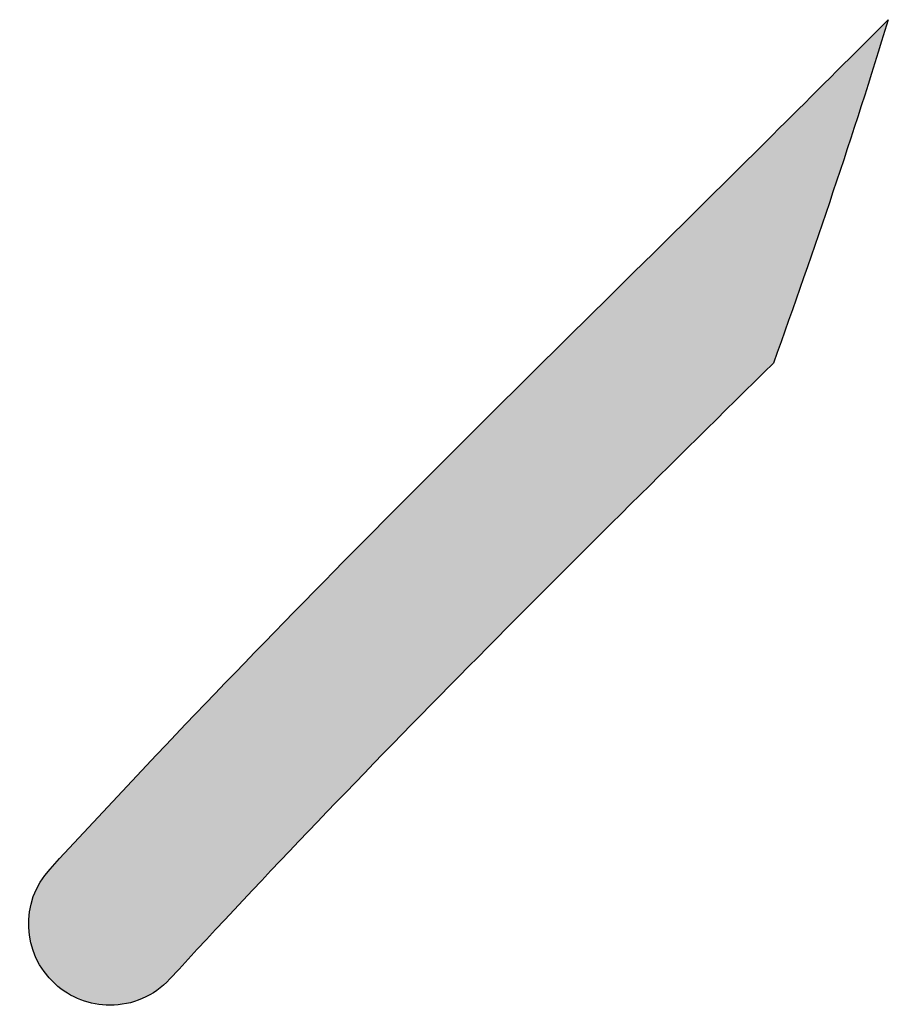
# Model space of a CAD drawing. Extents: x 4 to 307, y 9 to 217.
# Drawn here: x 227.149 to 228.157, y 215.853 to 216.997 of the extents above; entities that cross this region are included whole.
import ezdxf

# ---------------------------------------------------------------- set-up
doc = ezdxf.new("R2010")
doc.units = 0
doc.header["$MEASUREMENT"] = 0
doc.layers.add('EBENE_1', color=7, linetype='CONTINUOUS')

msp = doc.modelspace()

# ---------------------------------------------------------------- hatches: boundary and pattern name
at = {"layer": 'EBENE_1'}
h = msp.add_hatch(color=7, dxfattribs=at)
h.dxf.hatch_style = 2
edge = h.paths.add_edge_path()
edge.add_spline(control_points=[(227.1839, 216.0109), (227.1487, 215.9727), (227.1511, 215.9129), (227.1897, 215.8777), (227.2076, 215.861), (227.2307, 215.8528), (227.2535, 215.8528), (227.279, 215.8528), (227.3044, 215.8631), (227.3231, 215.8834), (227.548, 216.1282), (227.7888, 216.3668), (228.0234, 216.5981), (228.071, 216.7302), (228.1158, 216.863), (228.1568, 216.9967), (228.0772, 216.9175), (227.9973, 216.8376), (227.9187, 216.7599), (227.6738, 216.5184), (227.4205, 216.2688), (227.1839, 216.0109)], knot_values=[0, 0, 0, 0, 1, 1, 1, 2, 2, 2, 3, 3, 3, 4, 4, 4, 5, 5, 5, 6, 6, 6, 7, 7, 7, 7], degree=3, periodic=1)

# ---------------------------------------------------------------- linework, layer by layer
msp.add_open_spline([(227.1839, 216.0109), (227.1487, 215.9727), (227.1511, 215.9129), (227.1897, 215.8777), (227.2076, 215.861), (227.2307, 215.8528), (227.2535, 215.8528), (227.279, 215.8528), (227.3044, 215.8631), (227.3231, 215.8834), (227.548, 216.1282), (227.7888, 216.3668), (228.0234, 216.5981), (228.071, 216.7302), (228.1158, 216.863), (228.1568, 216.9967), (228.0772, 216.9175), (227.9973, 216.8376), (227.9187, 216.7599), (227.6738, 216.5184), (227.4205, 216.2688), (227.1839, 216.0109)], degree=3, knots=[0, 0, 0, 0, 1, 1, 1, 2, 2, 2, 3, 3, 3, 4, 4, 4, 5, 5, 5, 6, 6, 6, 7, 7, 7, 7], dxfattribs=at)

doc.saveas('drawing.dxf')
